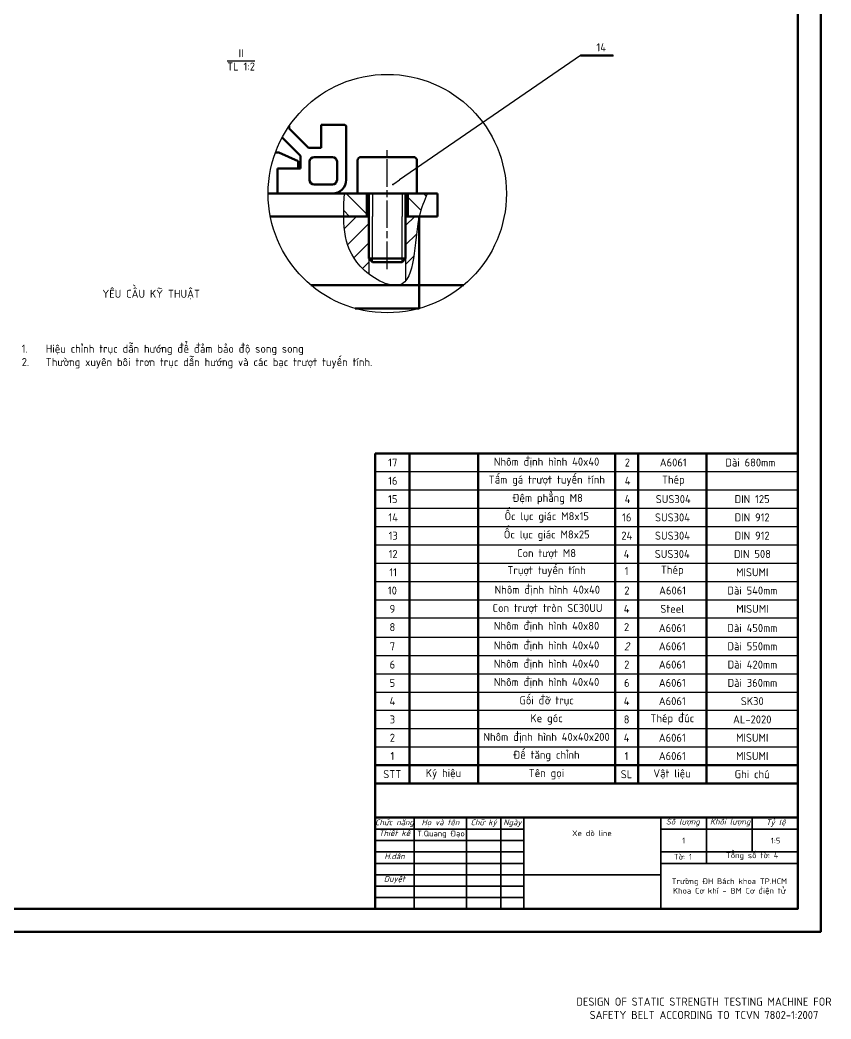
# Model space of a CAD drawing. Header units: millimetres. Extents: x 32504 to 36677, y 41990 to 42879.
# Drawn here: x 36322.3 to 36677.3, y 41999.4 to 42436.4 of the extents above; entities that cross this region are included whole.
import ezdxf

# ---------------------------------------------------------------- set-up
doc = ezdxf.new("R2010")
doc.units = ezdxf.units.MM
doc.linetypes.add('AM_ISO08W050', pattern=[18, 12, -1.5, 3, -1.5])
for name, color, linetype, lineweight in [('A.Net Dam Co Ban', 7, 'Continuous', 50), ('AM_0', 7, 'Continuous', 50), ('AM_0N', 7, 'Continuous', 50), ('AM_4N', 3, 'Continuous', 25), ('AM_5', 3, 'Continuous', 25), ('Chữ', 2, 'Continuous', 25), ('Duong_dam', 7, 'Continuous', 50), ('Duong_manh', 7, 'Continuous', 25), ('Duong_tam', 4, 'AM_ISO08W050', 25), ('Net_dam', 7, 'Continuous', 50), ('Net_manh', 3, 'Continuous', 25), ('Nét đậm', 7, 'Continuous', 50)]:
    doc.layers.add(name, color=color, linetype=linetype, lineweight=lineweight)
doc.styles.add('TCVN 7284', font='tcvn7284-2003i.ttf', dxfattribs={"height": 3.5})
doc.styles.add('TCVN7284', font='tcvn7284-2003i.ttf', dxfattribs={"height": 3.5})

msp = doc.modelspace()

# ---------------------------------------------------------------- hatches: boundary and pattern name
at = {"layer": 'AM_5'}
h = msp.add_hatch(color=256, dxfattribs=at)
edge = h.paths.add_edge_path(flags=0)
edge.add_arc((36485.5573, 42364.4757), 0.4375, 0, 360)
at = {"layer": 'Net_manh'}
h = msp.add_hatch(dxfattribs=at)
h.set_pattern_fill('_U', color=256, scale=6, angle=315, style=0, pattern_type=0)
h.set_pattern_definition([(315, (78822.376, 118822.5575), (4.2426407, 4.2426407), [])])
edge = h.paths.add_edge_path()
edge.add_line((36492.0964, 42350.4982), (36497.0964, 42350.4982))
edge.add_spline(control_points=[(36497.0964, 42350.4982), (36497.9813, 42354.2758), (36499.3198, 42357.387), (36500.6583, 42360.4982)], knot_values=[0, 0, 0, 0, 1.76923648, 1.76923648, 1.76923648, 1.76923648], degree=3, periodic=0)
edge.add_line((36500.6583, 42360.4982), (36492.0964, 42360.4982))
edge.add_line((36492.0964, 42360.4982), (36492.0964, 42350.4982))
edge = h.paths.add_edge_path(flags=17)
edge.add_line((36474.0964, 42360.4982), (36464.3461, 42360.4982))
edge.add_spline(control_points=[(36464.3461, 42360.4982), (36464.1613, 42357.1433), (36463.9764, 42353.7883), (36464.0143, 42350.4982)], knot_values=[13.96600015, 13.96600015, 13.96600015, 13.96600015, 15.55469095, 15.55469095, 15.55469095, 15.55469095], degree=3, periodic=0)
edge.add_line((36464.0143, 42350.4982), (36474.0964, 42350.4982))
edge.add_line((36474.0964, 42350.4982), (36474.0964, 42360.4982))
h = msp.add_hatch(dxfattribs=at)
h.set_pattern_fill('_U', color=256, scale=6, angle=45, style=0, pattern_type=0)
h.set_pattern_definition([(45, (78822.376, 118822.5575), (-4.2426407, 4.2426407), [])])
edge = h.paths.add_edge_path()
edge.add_spline(control_points=[(36497.0964, 42350.4982), (36494.8706, 42340.9963), (36495.5149, 42327.2785), (36491.0964, 42322.2481)], knot_values=[1.76923648, 1.76923648, 1.76923648, 1.76923648, 6.21947973, 6.21947973, 6.21947973, 6.21947973], degree=3, periodic=0)
edge.add_line((36491.0964, 42322.2481), (36491.0964, 42332.0318))
edge.add_line((36491.0964, 42332.0318), (36491.0964, 42350.4982))
edge.add_line((36491.0964, 42350.4982), (36497.0964, 42350.4982))
edge = h.paths.add_edge_path()
edge.add_spline(control_points=[(36475.0964, 42325.2924), (36473.691, 42326.3738), (36465.7557, 42333.5717), (36464.1055, 42342.5978), (36464.0143, 42350.4982)], knot_values=[9.39114881, 9.39114881, 9.39114881, 9.39114881, 10.15114838, 13.96600015, 13.96600015, 13.96600015, 13.96600015], degree=3, periodic=0)
edge.add_line((36464.0143, 42350.4982), (36475.0964, 42350.4982))
edge.add_line((36475.0964, 42350.4982), (36475.0964, 42332.0318))
edge.add_line((36475.0964, 42332.0318), (36475.0964, 42325.2924))

# ---------------------------------------------------------------- linework, layer by layer
at = {"layer": 'AM_0'}
for p, q in [((36477.8445, 42102.4699), (36477.8445, 42047.6315)), ((36662.8445, 42087.5141), (36477.8445, 42087.5141))]:
    msp.add_line(p, q, dxfattribs=at)
at = {"layer": 'AM_0N'}
for p, q in [((36475.0964, 42350.4982), (36475.0964, 42360.4982)), ((36491.0964, 42350.4982), (36491.0964, 42360.4982)), ((36475.0964, 42350.4982), (36475.0964, 42332.0318)), ((36491.0964, 42350.4982), (36491.0964, 42332.0318)), ((36475.0964, 42332.0318), (36476.63, 42330.4982)), ((36491.0964, 42332.0318), (36475.0964, 42332.0318))]:
    msp.add_line(p, q, dxfattribs=at)
at = {"layer": 'AM_4N'}
for p, q in [((36476.63, 42360.4982), (36476.63, 42350.4982)), ((36489.5628, 42360.4982), (36489.5628, 42350.4982)), ((36476.63, 42330.4982), (36476.63, 42350.4982)), ((36489.5628, 42330.4982), (36489.5628, 42350.4982))]:
    msp.add_line(p, q, dxfattribs=at)
at = {"layer": 'AM_5'}
for p, q in [((36567.7183, 42420.879), (36488.4428, 42366.4566)), ((36485.918, 42364.7233), (36488.4428, 42366.4566)), ((36477.8445, 42246.8571), (36662.6854, 42246.8571)), ((36477.8445, 42238.8571), (36662.6854, 42238.8571)), ((36477.8445, 42230.8571), (36662.6854, 42230.8571)), ((36477.8445, 42222.8571), (36662.8445, 42222.8571)), ((36477.8445, 42214.8571), (36662.8445, 42214.8571)), ((36477.8445, 42206.8571), (36662.8445, 42206.8571)), ((36477.8445, 42198.8571), (36662.8445, 42198.8571)), ((36477.8445, 42190.8571), (36662.8445, 42190.8571)), ((36477.8445, 42182.8571), (36662.8445, 42182.8571)), ((36477.8445, 42174.8571), (36662.8445, 42174.8571)), ((36477.8445, 42166.4699), (36662.8445, 42166.4699)), ((36477.8445, 42158.4699), (36662.8445, 42158.4699)), ((36477.8445, 42150.4699), (36662.8445, 42150.4699)), ((36477.8445, 42142.4699), (36662.8445, 42142.4699)), ((36477.8445, 42134.4699), (36662.8445, 42134.4699)), ((36477.8445, 42126.4699), (36662.8445, 42126.4699)), ((36477.8001, 42118.4699), (36662.8001, 42118.4699)), ((36477.8445, 42118.4699), (36662.8445, 42118.4699))]:
    msp.add_line(p, q, dxfattribs=at)
at = {"layer": 'AM_5', "color": 3}
msp.add_line((36567.7183, 42420.879), (36582.1002, 42420.879), dxfattribs=at)
at = {"layer": 'Duong_dam', "lineweight": 50}
for p, q in [((36592.8445, 42246.8571), (36592.8445, 42102.4699)), ((36622.8445, 42102.4699), (36622.8445, 42246.8571)), ((36477.8001, 42110.4699), (36492.7448, 42110.4699)), ((36477.8445, 42110.4699), (36492.7892, 42110.4699)), ((36592.8445, 42110.4699), (36592.8445, 42102.4699)), ((36622.8445, 42102.4699), (36622.8445, 42110.4699)), ((36477.8445, 42102.4699), (36662.8445, 42102.4699)), ((36477.8445, 42102.4699), (36662.8445, 42102.4699)), ((36477.8445, 42102.4699), (36662.8445, 42102.4699)), ((36477.8445, 42102.4699), (36662.8445, 42102.4699))]:
    msp.add_line(p, q, dxfattribs=at)
at = {"layer": 'Duong_dam', "color": 7}
msp.add_line((36662.8445, 42147.0815), (36662.8445, 42102.6315), dxfattribs=at)
at = {"layer": 'Duong_dam'}
for p, q in [((36492.7448, 42110.4699), (36522.7448, 42110.4699)), ((36492.7892, 42110.4699), (36522.7892, 42110.4699)), ((36522.7448, 42110.4699), (36582.8001, 42110.4699)), ((36522.7892, 42110.4699), (36582.8445, 42110.4699)), ((36582.8001, 42110.4699), (36592.8001, 42110.4699)), ((36582.8445, 42110.4699), (36592.8445, 42110.4699)), ((36592.8001, 42110.4699), (36622.8001, 42110.4699)), ((36592.8445, 42110.4699), (36622.8445, 42110.4699)), ((36622.8001, 42110.4699), (36662.8001, 42110.4699)), ((36622.8445, 42110.4699), (36662.8445, 42110.4699))]:
    msp.add_line(p, q, dxfattribs=at)
at = {"layer": 'Duong_dam', "lineweight": 35}
for p, q in [((36494.8445, 42047.6315), (36494.8445, 42087.5141)), ((36517.8445, 42047.6315), (36517.8445, 42087.5141)), ((36532.8445, 42047.6315), (36532.8445, 42087.5141)), ((36542.8445, 42047.6315), (36542.8445, 42087.5141)), ((36602.8445, 42047.6315), (36602.8445, 42087.5141)), ((36477.8445, 42082.5141), (36542.8445, 42082.5141)), ((36602.8445, 42067.5141), (36662.8445, 42067.5141)), ((36542.8445, 42062.5141), (36602.8445, 42062.5141))]:
    msp.add_line(p, q, dxfattribs=at)
at = {"layer": 'Duong_manh', "lineweight": 35}
for p, q in [((36622.8445, 42067.5141), (36622.8445, 42087.5141)), ((36642.8445, 42087.5141), (36642.8445, 42072.5141)), ((36602.8445, 42082.5141), (36662.8445, 42082.5141)), ((36477.8445, 42077.5141), (36542.8445, 42077.5141)), ((36477.8445, 42072.5141), (36542.8445, 42072.5141)), ((36602.8445, 42072.5141), (36662.8445, 42072.5141)), ((36477.8445, 42067.5141), (36542.8445, 42067.5141)), ((36477.8445, 42062.5141), (36542.8445, 42062.5141)), ((36477.8445, 42057.5141), (36542.8445, 42057.5141)), ((36477.8445, 42052.5141), (36542.8445, 42052.5141))]:
    msp.add_line(p, q, dxfattribs=at)
at = {"layer": 'Duong_tam'}
msp.add_line((36483.0964, 42327.4982), (36483.0964, 42379.4982), dxfattribs=at)
at = {"layer": 'Net_dam'}
for p, q in [((36581.9968, 42420.8636), (36567.7146, 42420.8636)), ((36440.0964, 42389.9974), (36440.0964, 42389.0337)), ((36454.0964, 42390.4982), (36464.4964, 42390.4982)), ((36454.0964, 42380.4982), (36454.0964, 42390.4982)), ((36465.0964, 42389.8982), (36465.0964, 42366.4982)), ((36440.0964, 42389.0337), (36448.632, 42380.4982)), ((36445.0964, 42376.9627), (36437.0631, 42384.996)), ((36434.1556, 42378.4982), (36435.6486, 42378.4982)), ((36444.0964, 42374.6822), (36435.6486, 42378.4982)), ((36445.0964, 42371.4982), (36445.0964, 42376.9627)), ((36448.632, 42380.4982), (36454.0964, 42380.4982)), ((36451.0964, 42376.4982), (36459.0964, 42376.4982)), ((36494.4964, 42376.4982), (36471.6964, 42376.4982)), ((36444.0964, 42371.4982), (36444.0964, 42374.6822)), ((36449.0964, 42366.4982), (36449.0964, 42374.4982)), ((36461.0964, 42374.4982), (36461.0964, 42366.4982)), ((36470.0964, 42360.4982), (36470.0964, 42374.8982)), ((36496.0964, 42374.8982), (36496.0964, 42360.4982)), ((36496.0964, 42374.8982), (36496.0964, 42360.4982)), ((36435.0964, 42371.4982), (36445.0964, 42371.4982)), ((36435.0964, 42361.0982), (36435.0964, 42371.4982)), ((36459.0964, 42364.4982), (36451.0964, 42364.4982)), ((36435.6964, 42360.4982), (36430.9504, 42360.4982)), ((36459.0964, 42360.4982), (36435.6964, 42360.4982)), ((36503.0964, 42360.4982), (36459.0964, 42360.4982)), ((36474.0964, 42360.4982), (36474.0964, 42350.4982)), ((36503.0964, 42360.4982), (36483.9552, 42360.4982)), ((36492.0964, 42360.4982), (36492.0964, 42350.4982)), ((36505.0964, 42360.4982), (36503.0964, 42360.4982)), ((36505.0964, 42360.4982), (36503.0964, 42360.4982)), ((36505.0964, 42350.4982), (36505.0964, 42360.4982)), ((36505.0964, 42350.4982), (36505.0964, 42360.4982)), ((36475.0964, 42350.4982), (36431.9182, 42350.4982)), ((36431.9182, 42350.4982), (36475.0964, 42350.4982)), ((36491.0964, 42350.4982), (36497.0964, 42350.4982)), ((36503.0964, 42350.4982), (36491.9552, 42350.4982)), ((36503.0964, 42350.4982), (36497.0964, 42350.4982)), ((36497.0964, 42320.4982), (36497.0964, 42350.4982)), ((36503.0964, 42350.4982), (36505.0964, 42350.4982)), ((36503.0964, 42350.4982), (36505.0964, 42350.4982)), ((36489.5628, 42330.4982), (36476.63, 42330.4982)), ((36491.0964, 42332.0318), (36489.5628, 42330.4982)), ((36449.6419, 42320.4982), (36491.0964, 42320.4982)), ((36483.9552, 42320.4982), (36497.0964, 42320.4982)), ((36497.0964, 42320.4982), (36516.5509, 42320.4982)), ((36497.0964, 42310.2667), (36497.0964, 42320.4982)), ((36469.0964, 42310.2667), (36497.0964, 42310.2667)), ((36477.8445, 42246.8571), (36662.6854, 42246.8571))]:
    msp.add_line(p, q, dxfattribs=at)
for points in [[(35483.8445, 42037.6315), (35483.8445, 42878.6315), (36672.8445, 42878.6315), (36672.8445, 42037.6315), (35483.8445, 42037.6315)], [(35503.8445, 42047.6315), (35503.8445, 42868.6315), (36662.8445, 42868.6315), (36662.8445, 42047.6315)]]:
    msp.add_lwpolyline(points, close=True, dxfattribs=at)
for centre, radius, start, end in [((36464.4964, 42389.8982), 0.6, 0, 90), ((36451.0964, 42374.4982), 2, 90, 180), ((36459.0964, 42374.4982), 2, 0, 90), ((36471.6964, 42374.8982), 1.6, 90, 180), ((36494.4964, 42374.8982), 1.6, 0, 90), ((36451.0964, 42366.4982), 2, 180, 270), ((36459.0964, 42366.4982), 6, 270, 0), ((36459.0964, 42366.4982), 2, 270, 0), ((36435.6964, 42361.0982), 0.6, 180, 270)]:
    msp.add_arc(centre, radius, start, end, dxfattribs=at)
at = {"layer": 'Net_manh'}
for p, q in [((36475.0964, 42332.0318), (36475.0964, 42325.2924)), ((36491.0964, 42332.0318), (36491.0964, 42322.2481))]:
    msp.add_line(p, q, dxfattribs=at)
msp.add_circle((36483.0964, 42360.4982), 52.146, dxfattribs=at)
msp.add_spline([(36500.6583, 42360.4982), (36497.0964, 42350.4982), (36488.3614, 42320.4982), (36471.2279, 42328.8157), (36464.3461, 42360.4982)], degree=3, dxfattribs=at)
at = {"layer": 'Nét đậm'}
for p, q in [((36477.8445, 42102.4699), (36477.8445, 42246.8571)), ((36492.8445, 42102.4699), (36492.8445, 42246.8571)), ((36522.8445, 42102.4699), (36522.8445, 42246.8571)), ((36582.8445, 42102.4699), (36582.8445, 42246.8571))]:
    msp.add_line(p, q, dxfattribs=at)

# ---------------------------------------------------------------- texts
at = {"layer": 'A.Net Dam Co Ban', "lineweight": 50, "char_height": 3.5, "attachment_point": 5, "style": 'TCVN 7284'}
for s, insert, width in [('STT', (36485.2724, 42106.5362), 14.944706), ('Ký hiệu', (36507.673, 42106.5141), 29.856406), ('Tên gọi', (36552.7724, 42106.5141), 60.055294), ('SL', (36587.8001, 42106.5141), 8.339066), ('Vật liệu', (36607.7283, 42106.5141), 29.856406), ('Ghi chú', (36642.8001, 42106.5141), 40)]:
    msp.add_mtext(s, dxfattribs=dict(at, insert=insert, width=width))
at = {"layer": 'AM_0', "char_height": 3.5, "width": 15, "attachment_point": 5, "style": 'TCVN 7284'}
for s, insert in [('17', (36485.516, 42242.8571)), ('16', (36485.516, 42234.8571)), ('15', (36485.516, 42226.8571)), ('14', (36485.6751, 42218.8571)), ('13', (36485.6751, 42210.8571)), ('12', (36485.6751, 42202.8571)), ('11', (36485.6751, 42194.8571)), ('10', (36485.3445, 42186.8571)), ('9', (36485.3445, 42178.8571)), ('8', (36485.3445, 42170.8571)), ('7', (36485.3445, 42162.4699)), ('6', (36485.3445, 42154.4699)), ('5', (36485.3445, 42146.4699)), ('4', (36485.3445, 42138.4699)), ('3', (36485.3445, 42130.4699)), ('2', (36485.3445, 42122.4699)), ('1', (36485.3445, 42114.4699))]:
    msp.add_mtext(s, dxfattribs=dict(at, insert=insert))
at = {"layer": 'AM_5', "color": 30, "insert": (36576.7468, 42422.7165), "char_height": 3.5, "attachment_point": 8, "style": 'TCVN 7284'}
msp.add_mtext('14', dxfattribs=at)
at = {"layer": 'Chữ', "insert": (36419.0999, 42418.9988), "char_height": 3.5, "attachment_point": 5, "style": 'TCVN7284'}
msp.add_mtext_dynamic_manual_height_columns('II\\P{\\OTL 1:2}', width=38.990212, gutter_width=2249.3205, heights=[0], dxfattribs=at)
at = {"layer": 'Chữ', "char_height": 3.5, "style": 'TCVN 7284'}
for s, insert, width, attachment_point in [('YÊU CẦU KỸ THUẬT', (36379.7593, 42316.2971), 111.25, 5), ('\\pxi-3,l4,t4;1.^IHiệu chỉnh trục dẫn hướng để đảm bảo độ song song\\P2.^IThường xuyên bôi trơn trục dẫn hướng và các bạc trượt tuyến tính.', (36319.5953, 42294.3836), 177.418, 1)]:
    msp.add_mtext(s, dxfattribs=dict(at, insert=insert, width=width, attachment_point=attachment_point))
at = {"layer": 'Duong_dam', "lineweight": 35, "char_height": 2.5, "style": 'TCVN7284'}
for s, width, gutter_width, heights, insert, attachment_point in [('\\pxqc;{\\fTCVN 7284|b0|i1|c0|p34;Chức năng}', 17.291048, 14.8707, [0], (36477.6087, 42086.7131), 1), ('\\pxqc;{\\fTCVN 7284|b0|i1|c0|p34;Họ và tên}', 17.291048, 14.8707, [0], (36497.7171, 42086.7131), 1), ('\\pxqc;{\\fTCVN 7284|b0|i1|c0|p34;Chữ ký}', 17.291048, 14.8707, [0], (36516.6388, 42086.7131), 1), ('\\pxqc;{\\fTCVN 7284|b0|i1|c0|p34;Ngày}', 17.291048, 14.8707, [0], (36529.2262, 42086.7131), 1), ('\\pxqc;{\\fTCVN 7284|b0|i1|c0|p34;Số lượng}', 17.291048, 14.8707, [0], (36603.8566, 42087.0051), 1), ('\\pxqc;{\\fTCVN 7284|b0|i1|c0|p34;Khối lượng}', 17.291048, 14.8707, [0], (36624.5461, 42087.0069), 1), ('\\pxqc;{\\fTCVN 7284|b0|i1|c0|p34;Tỷ lệ}', 17.291048, 14.8707, [0], (36644.4939, 42086.7131), 1), ('\\pxqc;{\\fTCVN 7284|b0|i1|c0|p34;Thiết kế}', 17.291048, 14.8707, [0], (36477.6087, 42082.0018), 1), ('\\pxqc;T.Quang Đạo', 24.005719, 14.8707, [0], (36494.5862, 42081.8258), 1), ('\\pxqc;Xe dò line', 59.516432, 17.5, [20.0383], (36542.9119, 42081.9479), 1), ('1', 20, 17.5, [0], (36612.8445, 42077.5141), 5), ('\\pxqc;{\\fTCVN 7284|b0|i1|c0|p34;H.dẫn}', 17.291048, 14.8707, [0], (36477.6087, 42071.8759), 1), ('\\pxqc;Tờ: 1', 17.291048, 14.8707, [0], (36603.8566, 42071.6576), 1), ('\\pxqc;Tổng số tờ: 4', 39.927956, 14.8707, [3.483], (36622.8445, 42072.2733), 1), ('\\pxqc;{\\fTCVN 7284|b0|i1|c0|p34;Duyệt}', 17.291048, 14.8707, [0], (36477.6087, 42062.0013), 1), ('\\pxqc;Trường ĐH Bách khoa TP.HCM\\PKhoa Cơ khí - BM Cơ điện tử', 78.382847, 17.5, [0], (36632.8445, 42057.3619), 5)]:
    msp.add_mtext_dynamic_manual_height_columns(s, width=width, gutter_width=gutter_width, heights=heights, dxfattribs=dict(at, insert=insert, attachment_point=attachment_point))
at = {"layer": 'Duong_dam', "lineweight": 35, "insert": (36653.0627, 42077.4599), "char_height": 2.5, "width": 9.038203, "attachment_point": 5, "style": 'TCVN7284'}
msp.add_mtext('1:5', dxfattribs=at)
at = {"layer": 'Duong_dam', "insert": (36559.2167, 42008.7725), "char_height": 3.5, "attachment_point": 1, "style": 'TCVN7284'}
msp.add_mtext_dynamic_manual_height_columns('\\pxqc;DESIGN OF STATIC STRENGTH TESTING MACHINE FOR SAFETY BELT ACCORDING TO TCVN 7802-1:2007 ', width=125, gutter_width=17.5, heights=[0], dxfattribs=at)
at = {"layer": 'Nét đậm', "char_height": 3.5, "attachment_point": 5, "style": 'TCVN 7284'}
for s, insert, width in [('\\pxqc,t16;Nhôm định hình 40x40', (36552.8168, 42242.8571), 60.055294), ('2', (36588.1779, 42242.8571), 10), ('A6061', (36608.2607, 42242.8571), 30), ('Dài 680mm', (36642.0407, 42242.8571), 40), ('\\pxqc;Tấm gá trượt tuyến tính', (36552.9419, 42234.8571), 60.055294), ('4', (36588.31, 42234.8571), 10), ('Thép', (36608.31, 42234.8571), 30), ('Đệm phẳng M8', (36553.2823, 42226.8571), 60.055294), ('4', (36588.2607, 42226.8571), 10), ('SUS304', (36608.2607, 42226.8571), 30), ('DIN 125', (36642.8001, 42226.8571), 40), ('Ốc lục giác M8x15', (36552.8996, 42218.8571), 60.055294), ('16', (36587.9273, 42218.8571), 10), ('SUS304', (36607.9273, 42218.8571), 30), ('DIN 912', (36642.8001, 42218.8571), 40), ('Ốc lục giác M8x25', (36552.8996, 42210.8571), 60.055294), ('24', (36587.9273, 42210.8571), 10), ('SUS304', (36607.9273, 42210.8571), 30), ('DIN 912', (36642.8001, 42210.8571), 40), ('Con tượt M8', (36552.8168, 42202.8571), 65.189955), ('4', (36587.8445, 42202.8571), 10), ('SUS304', (36607.8445, 42202.8571), 30), ('DIN 508', (36642.9273, 42202.8571), 40), ('\\pxqc;Trụợt tuyến tính', (36552.8168, 42195.2443), 60.055294), ('1', (36587.8445, 42195.4249), 10), ('Thép', (36607.8445, 42195.4249), 30), ('MISUMI', (36642.8445, 42194.8571), 40), ('\\pxqc;Nhôm định hình 40x40', (36553.1503, 42186.8571), 60.055294), ('2', (36587.9695, 42186.8571), 10), ('A6061', (36607.9695, 42186.8571), 30), ('Dài 540mm', (36642.9273, 42186.8571), 40), ('Con trượt tròn SC30UU', (36553.2331, 42178.8571), 60.055294), ('4', (36587.8445, 42178.8571), 10), ('\\pxqc;Steel', (36607.8445, 42178.8571), 30), ('MISUMI', (36642.9273, 42178.8571), 40), ('\\pxqc;Nhôm định hình 40x80', (36552.8168, 42171.0377), 60.055294), ('2', (36587.8445, 42170.8571), 10), ('\\pxqc;A6061', (36607.8445, 42170.4699), 30), ('Dài 450mm', (36642.9273, 42170.4699), 40), ('\\pxqc;Nhôm định hình 40x40', (36552.8168, 42162.4699), 60.055294), ('{\\fTCVN 7284|b0|i1|c163|p34;2}', (36587.8445, 42162.4699), 10), ('\\pxqc;A6061', (36607.8445, 42162.4699), 30), ('Dài 550mm', (36642.9273, 42162.4699), 40), ('\\pxqc;Nhôm định hình 40x40', (36552.8168, 42154.4699), 60.055294), ('2', (36587.9273, 42154.4699), 10), ('\\pxqc;A6061', (36607.8445, 42154.4699), 30), ('Dài 420mm', (36642.9273, 42154.4699), 40), ('\\pxqc;Nhôm định hình 40x40', (36552.8168, 42146.4699), 60.055294), ('6', (36587.9273, 42146.4699), 10), ('\\pxqc;A6061', (36607.8445, 42146.4699), 30), ('Dài 360mm', (36642.9273, 42146.4699), 40), ('\\pxqc;Gối đỡ trục', (36552.8168, 42138.4699), 65.408643), ('4', (36587.8445, 42138.4699), 10), ('\\pxqc;A6061', (36607.8445, 42138.4699), 30), ('SK30', (36642.8445, 42138.4699), 40), ('\\pxqc;Ke góc', (36552.8168, 42130.4699), 60.055294), ('8', (36587.8445, 42130.4699), 10), ('Thép đúc', (36607.8445, 42130.4699), 30), ('AL-2020', (36642.8445, 42130.4699), 40), ('Nhôm định hình 40x40x200', (36552.8168, 42122.4699), 60.055294), ('4', (36587.8445, 42122.4699), 10), ('\\pxqc;A6061', (36607.8445, 42122.4699), 30), ('MISUMI', (36642.8445, 42122.4699), 40), ('\\pxqc;Đế tăng chỉnh', (36552.7615, 42114.4699), 60.055294), ('1', (36587.7892, 42114.4699), 10), ('\\pxqc;A6061', (36607.8445, 42114.4699), 30), ('MISUMI', (36642.8445, 42114.4699), 40)]:
    msp.add_mtext(s, dxfattribs=dict(at, insert=insert, width=width))

doc.saveas('drawing.dxf')
